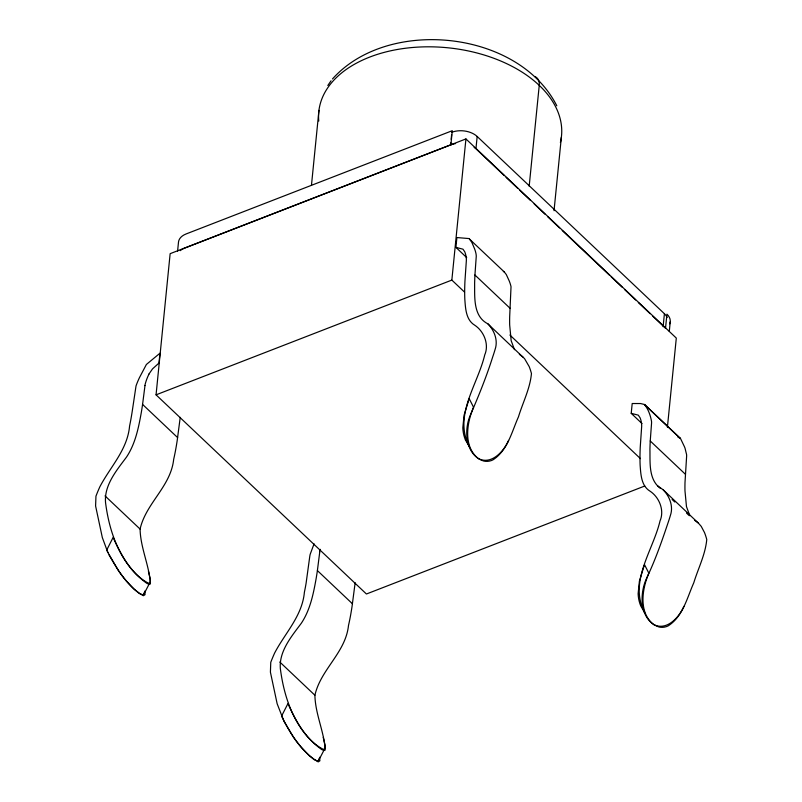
<?xml version="1.0" encoding="UTF-8"?>
<svg xmlns="http://www.w3.org/2000/svg" width="802" height="802" viewBox="0 0 802 802"><rect width="100%" height="100%" fill="white"/><g stroke="black" fill="none" stroke-linecap="round" stroke-linejoin="round"><path stroke-width="1.2" d="M466.694 257.582L455.907 247.367L456.889 237.552L468.939 238.565L504.298 271.968L506.303 274.555L509.11 280.68A117.072 70.907 -46.6 0 1 509.721 282.274L509.922 282.815A75.839 45.935 -46.6 0 1 510.453 284.469A59.258 35.889 -46.6 0 1 510.764 285.602A45.433 27.519 -46.6 0 1 511.024 286.775L509.681 316.63A249.673 151.217 -46.6 0 0 509.671 324.89L511.165 340.66L514.493 349.682M642.011 423.546L631.214 413.341L632.197 403.526L640.567 403.536L644.477 404.499L680.597 438.684L684.417 446.654A116.39 70.486 -46.6 0 1 685.038 448.248L686.582 454.584A22.366 13.544 -46.6 0 1 686.602 456.538L684.998 482.603A249.673 151.217 -46.6 0 0 684.978 490.864L686.482 506.633L689.8 515.656M487.897 323.848C493.832 329.883 497.671 338.945 495.686 347.406A172.059 104.21 -46.6 0 1 492.598 357.251C486.253 377.321 478.313 396.779 469.942 416.058C463.676 431.376 465.741 455.295 483.847 461.08A26.997 18.927 -88.1 0 0 492.779 459.967C507.606 450.624 511.736 431.907 518.463 416.839C522.844 402.454 530.062 388.639 531.455 373.531A141.142 85.483 -46.6 0 0 529.19 366.594L524.548 358.634L487.897 323.848C473.08 316.349 474.774 297.482 474.624 283.437A435.636 263.848 -46.6 0 1 474.934 275.016L476.258 256.359A23.428 14.185 -46.6 0 0 476.137 254.665A32.281 19.549 -46.6 0 0 475.857 253.061L475.476 251.537A71.729 43.438 -46.6 0 0 475.005 250.054A96.621 58.516 -46.6 0 0 474.493 248.62L471.837 242.334L469.491 239.036M660.397 488.398C648.427 479.385 650.221 462.684 649.931 449.411A435.636 263.848 -46.6 0 1 650.242 440.98L651.545 423.346A22.717 13.764 -46.6 0 0 651.525 421.391C650.512 415.406 648.257 409.22 644.477 404.499M644.748 486.022L366.424 594.001L156.059 394.835L170.144 253.673L465.932 138.926L676.307 338.083L667.404 427.235M177.573 251.327L178.515 241.923A18.205 11.408 5.7 0 1 186.084 233.963L452.288 130.696L450.884 144.811L184.671 248.089A18.205 11.408 5.7 0 0 180.25 250.645M311.487 185.061L318.945 110.375M450.574 145.202L450.804 142.846M451.165 139.317L451.626 134.616M464.538 292.098L451.847 280.088L465.932 138.926M475.997 148.25L477.17 136.48A18.205 11.408 5.7 0 0 451.867 132.26M529.18 186.204L539.245 85.373A18.205 11.027 -46.6 0 0 535.034 76.601M554.032 210.695L561.36 137.252M663.114 326.675L664.407 313.732L477.17 136.48M669.299 331.316L670.231 321.903M148.921 374.073L152.54 368.87L158.996 363.025L159.969 353.211L146.375 364.489L139.378 377.792A117.062 70.897 -46.6 0 0 138.706 379.276A97.403 58.997 -46.6 0 0 138.054 380.75A75.819 45.925 -46.6 0 0 137.433 382.233A59.298 35.91 -46.6 0 0 136.561 384.449A45.423 27.509 -46.6 0 0 136.029 385.922L132.25 411.185A404.559 245.021 -46.6 0 1 131.277 417.11A249.683 151.227 -46.6 0 1 129.583 426.022C127.458 449.822 110.295 466.764 99.829 486.844A141.142 85.483 -46.6 0 0 95.949 496.167L95.598 505.982L102.335 537.591L107.779 552.307L118.536 570.854A26.997 5.323 52.2 0 0 126.355 580.949L134.265 589.36L139.317 593.47L142.626 594.793L143.608 594.493L144.34 592.317M314.183 543.957A116.35 70.466 -46.6 0 0 313.191 546.182L310.194 554.272A22.376 13.554 -46.6 0 0 309.772 556.408L306.093 583.265A249.622 151.187 -46.6 0 1 304.399 592.187C302.274 615.986 285.111 632.918 274.645 652.998A141.142 85.483 -46.6 0 0 270.765 662.322L270.414 672.146L277.151 703.745L284.038 721.419L293.352 737.018A26.997 5.323 52.2 0 0 301.171 747.113L309.081 755.514L314.123 759.624L317.442 760.948L318.424 760.657L319.156 758.481M180.33 417.381A35.789 21.674 -46.6 0 0 180.049 418.754L177.232 440.288A407.897 247.046 -46.6 0 1 175.899 448.418A262.645 159.077 -46.6 0 1 173.673 459.356C170.816 486.513 145.884 503.165 140.089 529.079C140.44 547.766 149.393 565.771 150.415 583.856A26.225 5.524 52.9 0 1 146.666 583.224C120.661 564.538 109.403 533.099 105.533 502.503C104.059 485.14 116.711 470.243 126.516 457.07C135.338 443.837 138.535 427.907 141.302 412.509A441.491 267.397 -46.6 0 0 142.576 404.419L144.992 385.541M355.306 582.843A35.799 21.684 -46.6 0 0 354.865 584.919L352.048 606.452A407.897 247.046 -46.6 0 1 350.715 614.583A262.765 159.147 -46.6 0 1 348.489 625.52C345.632 652.668 320.7 669.319 314.905 695.244C315.256 713.92 324.208 731.935 325.231 750.01A26.225 5.524 52.9 0 1 321.482 749.389C295.417 730.702 284.289 699.254 280.349 668.657C278.875 651.304 291.527 636.407 301.331 623.234C310.153 610.001 313.351 594.071 316.118 578.673A441.26 267.246 -46.6 0 0 317.392 570.583L319.707 552.277M469.29 446.383C453.16 415.767 477.711 384.78 484.729 354.925C489.32 344.439 484.007 331.346 474.794 325.251C465.862 319.948 465.501 308.359 464.819 299.146A262.705 159.107 -46.6 0 1 464.689 289.121A407.847 247.016 -46.6 0 1 464.929 281.422L466.363 260.419A35.789 21.674 -46.6 0 0 466.012 256.139L465.772 254.996A46.957 28.441 -46.6 0 0 465.31 253.352A56.741 34.366 -46.6 0 0 464.739 251.778L462.985 249.191L455.907 247.367M644.597 612.347C628.467 581.731 653.018 550.753 660.036 520.889C664.627 510.413 659.314 497.32 650.101 491.215C641.169 485.912 640.808 474.333 640.126 465.11A262.705 159.107 -46.6 0 1 639.996 455.085A407.847 247.016 -46.6 0 1 640.237 447.386L641.67 426.393A35.789 21.674 -46.6 0 0 641.329 422.103L641.079 420.96A46.957 28.441 -46.6 0 0 640.618 419.316A56.741 34.366 -46.6 0 0 640.046 417.752L638.292 415.155L631.214 413.341M468.879 399.657L464.077 415.165L462.814 427.807A26.225 18.205 -89.3 0 0 465.421 439.907M644.186 565.621L639.394 581.129L638.121 593.771A26.225 18.205 -89.3 0 0 640.728 605.881L644.517 612.377M663.204 489.822C669.139 495.857 672.988 504.919 670.993 513.38A172.059 104.21 -46.6 0 1 667.906 523.215C661.73 541.631 655.304 559.966 646.943 577.52C639.074 593.61 639.234 620.347 659.154 627.054A26.997 18.927 -88.1 0 0 668.086 625.931C682.913 616.588 687.053 597.881 693.77 582.813C698.161 568.418 705.369 554.603 706.762 539.505A141.142 85.483 -46.6 0 0 704.507 532.568L701.249 526.393L698.281 522.994L663.204 489.822L657.69 485.852M113.242 537.18L106.756 549.971L107.919 552.558M288.058 703.344L281.572 716.126C290.244 733.489 301.231 751.805 318.214 761.9L319.898 760.817L319.547 757.248M508.598 440.408C503.746 451.446 491.486 465.18 478.313 458.584C463.065 446.443 466.764 423.105 473.531 407.215L469.18 398.624M683.905 606.372C679.053 617.42 666.803 631.154 653.63 624.547C638.372 612.407 642.071 589.069 648.838 573.179L644.487 564.598M144.16 593.65L149.573 583.234M318.975 759.815L323.848 750.441M327.828 85.473L331.056 80.771M332.489 78.967C387.978 16.752 518.683 30.326 556.799 105.794M156.059 394.835L451.847 280.088M678.021 437.28L679.916 437.992M503.345 271.447L504.298 271.968M519.355 354.324L522.974 357.03M694.662 520.298L698.281 522.994M644.818 404.84L680.266 438.333M672.096 499.456L674.793 502.002M686.502 513.049L689.199 515.606M504.278 175.618L476.188 149.032A18.205 11.408 5.7 0 0 474.142 147.388M506.082 177.332L517.861 188.48M519.676 190.194L530.543 200.49M534.172 203.919L545.039 214.204M547.756 216.781L559.535 227.928M562.252 230.505L609.36 275.106M611.174 276.82L622.041 287.106M624.758 289.682L635.625 299.978M638.352 302.544L650.121 313.692M652.838 316.269L665.52 328.279L666.933 314.163A18.205 11.408 5.7 0 1 669.71 323.838M474.934 275.016L509.992 308.209M650.242 440.98L685.309 474.182M509.882 335.025L640.447 458.644M142.576 404.419L177.643 437.621M317.392 570.583L352.449 603.776M105.022 495.887L140.089 529.079M279.838 662.041L314.905 695.244M469.21 446.403L465.421 439.907M109.032 554.904C117.884 570.152 127.719 586.853 143.398 595.736L145.082 594.653L144.731 591.094M288.189 704.206C296.058 721.269 306.354 740.807 323.557 749.479L324.93 748.356L325.191 745.71L323.236 737.389M113.373 538.042C121.242 555.104 131.538 574.653 148.741 583.325L150.114 582.192L150.375 579.555L148.42 571.224M319.567 552.327A43.879 26.576 -46.6 0 1 320.279 549.35M144.861 385.572A44.16 26.747 -46.6 0 1 148.982 374.073M664.407 313.732A18.205 11.408 5.7 0 1 667.104 317.492M450.884 144.811A18.205 11.408 5.7 0 1 455.566 143.578M318.775 121.052A121.954 76.421 5.7 0 1 445.621 47.569A121.954 76.421 5.7 0 1 560.387 142.505"/></g></svg>
